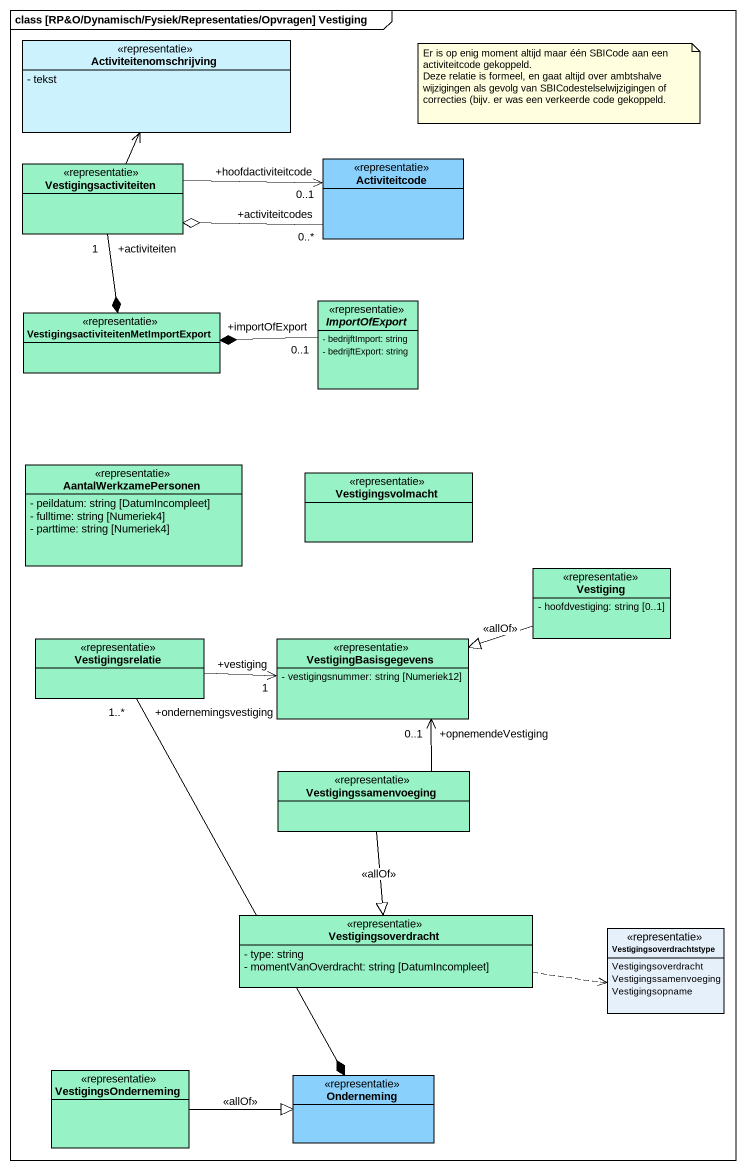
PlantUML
@startuml
mainframe class [RP&O/Dynamisch/Fysiek/Representaties/Opvragen] Vestiging
hide circle
hide empty members
skinparam classAttributeIconSize 0
class Activiteitenomschrijving <<representatie>> #CCF2FE {
  - tekst
}
class Vestigingsactiviteiten <<representatie>> #97F3C5
class Activiteitcode <<representatie>> #89D1FC
abstract class ImportOfExport <<representatie>> #97F3C5 {
  - bedrijftImport: string
  - bedrijftExport: string
}
class "VestigingsactiviteitenMetImportExport" as VestigingsactiviteitenMetImp <<representatie>> #97F3C5
class AantalWerkzamePersonen <<representatie>> #97F3C5 {
  - peildatum: string [DatumIncompleet]
  - fulltime: string [Numeriek4]
  - parttime: string [Numeriek4]
}
class Vestigingsvolmacht <<representatie>> #97F3C5
class Vestiging <<representatie>> #97F3C5 {
  - hoofdvestiging: string [0..1]
}
class Vestigingsrelatie <<representatie>> #97F3C5
class VestigingBasisgegevens <<representatie>> #97F3C5 {
  - vestigingsnummer: string [Numeriek12]
}
class Vestigingssamenvoeging <<representatie>> #97F3C5
class Vestigingsoverdracht <<representatie>> #97F3C5 {
  - type: string
  - momentVanOverdracht: string [DatumIncompleet]
}
enum Vestigingsoverdrachtstype <<representatie>> {
  Vestigingsoverdracht
  Vestigingssamenvoeging
  Vestigingsopname
}
class VestigingsOnderneming <<representatie>> #97F3C5
class Onderneming <<representatie>> #89D1FC
Vestigingsactiviteiten -up-> Activiteitenomschrijving
Vestigingsactiviteiten -right-> "+hoofdactiviteitcode\n0..1" Activiteitcode
Vestigingsactiviteiten "+activiteiten\n1" --* VestigingsactiviteitenMetImp
Activiteitcode "+activiteitcodes\n0..*" -left-o Vestigingsactiviteiten
ImportOfExport "+importOfExport\n0..1" -left-* VestigingsactiviteitenMetImp
Vestiging -left-|> VestigingBasisgegevens : <<allOf>>
Vestigingsrelatie -right-> "+vestiging\n1" VestigingBasisgegevens
Vestigingsrelatie "+ondernemingsvestiging\n1..*" --* Onderneming
Vestigingssamenvoeging -up-> "+opnemendeVestiging\n0..1" VestigingBasisgegevens
Vestigingssamenvoeging --|> Vestigingsoverdracht : <<allOf>>
Vestigingsoverdracht .right.> Vestigingsoverdrachtstype
VestigingsOnderneming -right-|> Onderneming : <<allOf>>
note as N1
  Er is op enig moment altijd maar één SBICode aan een activiteitcode gekoppeld.
  Deze relatie is formeel, en gaat altijd over ambtshalve wijzigingen als gevolg van SBICodestelselwijzigingen of correcties (bijv. er was een verkeerde code gekoppeld.
end note
@enduml
